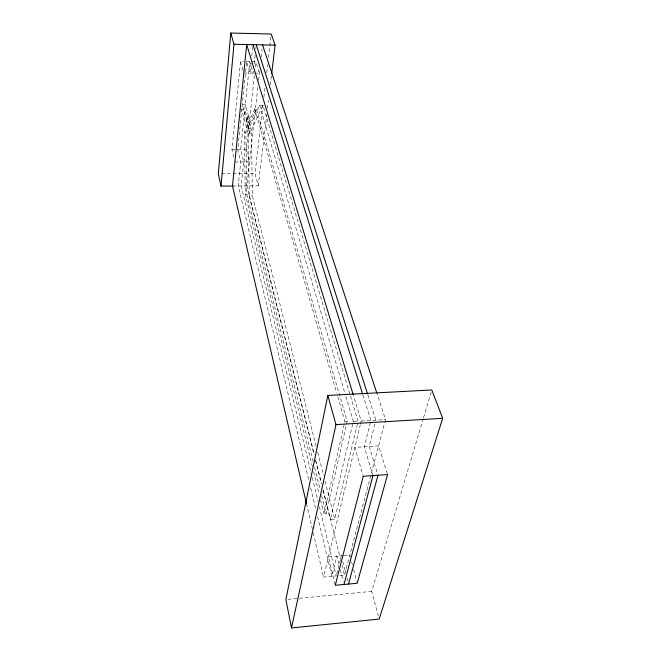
<?xml version="1.0" encoding="UTF-8"?>
<svg xmlns="http://www.w3.org/2000/svg" width="661" height="661" viewBox="0 0 661 661"><rect width="100%" height="100%" fill="white"/><g stroke="black" fill="none" stroke-linecap="round" stroke-linejoin="round"><path stroke-width="0.5" stroke-dasharray="3.31 2.48" d="M233.771 157.26L231.953 149.791L240.521 61.547L243.595 61.597M251.073 62.944L250.015 73.09L246.619 61.655L237.687 149.791L240.728 161.912L238.216 185.964L309.009 480.968M251.816 55.838L252.775 46.708M246.561 121.541L247.115 116.328L248.619 116.336L248.057 121.55L246.561 121.541L249.941 133.943L248.305 133.943L241.752 109.701L244.818 109.726L248.057 121.55M253.444 71.115L253.229 73.14L249.784 61.713L240.67 149.783L243.752 161.904L241.182 185.939L310.563 470.64M254.204 64.018L255.179 54.888M255.832 48.807L256.047 46.774M234.903 161.928L249.552 161.887L246.379 149.783L254.427 75.114M255.311 66.935L255.865 61.82L244.611 61.613M257.815 87.5L246.884 185.898L314.149 454.066M258.608 80.369L259.633 71.214M261.202 57.036L262.103 48.939M232.49 186.005L258.244 185.807L255.006 173.579L263.177 103.29M263.879 97.175L265.069 86.988M266.722 72.727L267.672 64.58M268.498 57.449L270.985 36.049M258.244 185.807L266.788 114.46M267.523 108.346L268.498 100.191M270.332 84.905L271.431 75.734M312.397 466.724L245.297 194.268L244.355 132.142L254.749 108.883L256.361 108.891L347.174 421.371L326.08 513.647L323.997 513.804L344.902 421.503L337.771 396.774M247.115 116.328L250.519 128.688L248.867 128.68L259.533 105.206L262.896 105.239L358.055 421.239L334.689 519.166L330.36 519.505L353.321 421.52L345.695 395.815M319.362 506.723L336.218 575.896L323.543 577.045L360.278 424.957M360.509 423.974L361.22 421.049L353.42 395.418M336.705 573.971L341.357 555.727M374.919 424.089L369.21 446.489L377.671 474.284M339.903 575.557L344.513 575.136L384.504 423.519M384.76 422.544L385.537 419.628L377.158 394.121M378.373 616.11L371.689 591.38L423.255 418.603M423.552 417.612L431.798 389.973M313.165 461.585L246.817 194.251L245.884 132.15L256.361 108.891M249.941 133.943L249.883 130.068L250.519 128.688M316.14 446.299L252.378 195.78L251.403 130.068L262.896 105.239M287.907 599.337L371.689 591.38M343.712 555.521L328.418 556.851L335.036 584.316M344.183 555.48L349.834 554.992L350.338 556.942M344.902 421.503L347.174 421.371M353.321 421.52L358.055 421.239M361.22 421.049L385.537 419.628M245.297 194.268L246.817 194.251M248.305 133.943L249.23 195.813L252.378 195.78M221.377 173.76L255.006 173.579M231.953 149.791L246.379 149.783M249.883 130.068L251.403 130.068M244.355 132.142L245.884 132.15M243.818 72.999L253.56 73.148M254.535 73.164L259.401 73.239L255.865 61.82M367.772 394.634L375.911 420.189M362.872 394.906L370.895 420.479L364.31 446.803L372.647 474.639M387.296 473.615L378.604 445.894L354.85 447.414L362.963 475.317M259.533 105.206L345.406 394.824M254.749 108.883L336.623 392.816M240.521 61.547L243.545 72.041M248.619 116.336L245.355 104.545L242.281 104.521L248.867 128.68M351.602 561.817L352.363 564.742M353.627 569.608L356.667 581.308M317.668 452.289L323.51 475.242M325.038 481.233L334.689 519.166M342.836 561.586L345.298 571.36M347.025 578.201L347.769 581.135M315.652 460.064L321.428 483.084M323.179 490.082L340.498 559.132M342.01 565.13L344.513 575.136M249.23 195.813L314.082 454.57M315.586 460.56L321.345 483.538M323.097 490.528L330.36 519.505M338.886 563.94L336.936 556.108L331.888 576.285L317.197 515.084M340.341 569.807L343.257 581.548M314.653 467.591L320.122 489.619M321.61 495.626L326.08 513.647M313.636 471.739L319.065 493.775M320.544 499.782L323.997 513.804M312.273 477.655L318.139 501.716M310.695 487.992L315.991 510.061M306.456 503.665L312.306 528.8M313.24 532.816L323.543 577.045"/><path stroke-width="0.99" d="M271.671 73.693L275.092 45.155L271.225 34.017L230.78 33.05L218.32 173.777L221.014 186.105L233.085 186.005M221.014 186.105L233.977 44.27L230.78 33.05M327.839 395.435L285.866 599.535L291.476 627.95L379.174 619.076L442.68 418.314L431.798 389.973L327.839 395.435L335.97 424.602L291.476 627.95M343.984 584.481L372.936 475.598M348.504 584.06L377.96 475.242M335.97 424.602L442.68 418.314M233.977 44.27L275.092 45.155M262.557 44.882L376.844 393.138M256.261 44.75L367.458 393.65M252.981 44.675L362.567 393.923M353.123 394.435L246.669 44.543L232.49 186.005L306.456 503.665M363.244 476.275L335.276 585.291L357.171 583.258L387.594 474.565L363.244 476.275"/></g></svg>
